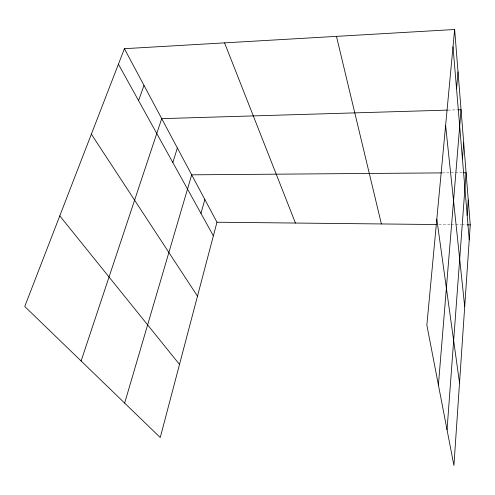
<?xml version="1.0" encoding="UTF-8"?>
<svg xmlns="http://www.w3.org/2000/svg" width="495" height="495" viewBox="0 0 495 495"><rect width="100%" height="100%" fill="white"/><g stroke="black" fill="none" stroke-linecap="round" stroke-linejoin="round"><path stroke-width="0.37" stroke-dasharray="2.48 1.86" d="M448.086 110.1L457.238 109.822M442.239 172.897L454.546 172.798M455.313 172.792L463.004 172.736M438.886 224.557L450.363 224.681M451.124 224.687L454.954 224.73M455.716 224.736L461.074 224.792M461.835 224.798L466.426 224.848"/><path stroke-width="0.74" d="M454.639 29.502L470.25 224.891L453.927 465.498L426.851 325.085L454.639 29.502L124.406 48.689L24.75 306.473L160.25 437.531L216.965 222.218L124.406 48.689M467.175 215.331L468.258 199.974M447.047 429.821L466.08 172.712L463.772 172.73M462.435 158.895L463.685 142.764M438.409 385.03L461.049 109.711L457.999 109.803M456.545 88.778L458.024 71.868M200.976 213.413L204.843 199.491M124.653 403.103L191.689 174.828L441.466 172.904M172.829 162.539L177.365 147.98M81.106 360.985L161.717 118.639L447.325 110.119M138.569 100.621L144.002 85.425M216.965 222.218L436.596 224.532M467.193 224.86L470.25 224.891M59.777 215.87L179.506 364.431M91.365 134.164L197.486 296.165M118.416 64.195L213.382 235.83M224.569 42.873L295.441 223.047M336.47 36.37L381.391 223.95M436.813 219.118L459.527 382.932M445.611 125.513L464.706 306.64M453.018 46.777L469.235 239.871"/></g></svg>
